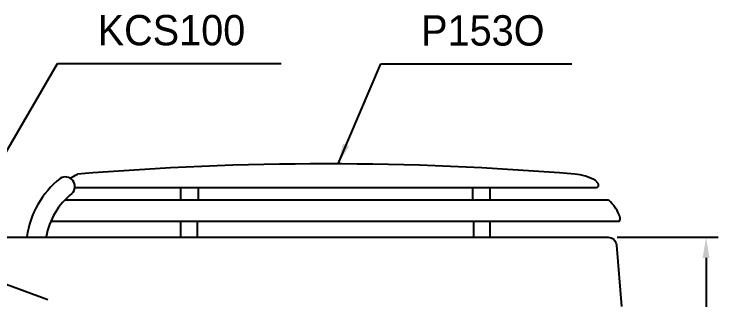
# Model space of a CAD drawing. Header units: millimetres. Extents: x 0 to 3800, y -67 to 2530.
# Drawn here: x 2424 to 3023, y 577 to 811 of the extents above; entities that cross this region are included whole.
import ezdxf

# ---------------------------------------------------------------- set-up
doc = ezdxf.new("R2010")
doc.units = ezdxf.units.MM
for name, color, linetype in [('TEXT', 7, 'Continuous'), ('내부선 및 부속', 4, 'Continuous'), ('외형선', 3, 'Continuous'), ('치수선', 7, 'Continuous')]:
    doc.layers.add(name, color=color, linetype=linetype)
doc.styles.add('____', font='')
doc.styles.add('타이틀', font='H2GTRM.TTF', dxfattribs={"height": 25})
doc.styles.get('____').set_extended_font_data('굴림')
doc.dimstyles.new('MSADIM', dxfattribs={"dimtxt": 33, "dimasz": 17, "dimexe": 10, "dimexo": 7.5, "dimgap": 10, "dimtad": 0, "dimtih": 1, "dimtoh": 1, "dimdec": 0, "dimzin": 1, "dimdsep": 46, "dimtxsty": '____', "dimcen": 11.25, "dimadec": 0, "dimazin": 0, "dimtfac": 1, "dimtdec": 0, "dimtix": 1, "dimtmove": 0, "dimatfit": 3, "dimfxl": 1, "dimtolj": 1, "dimtzin": 1, "dimarcsym": 0})

# ---------------------------------------------------------------- blocks, each defined once
blk = doc.blocks.new('*D39')
at = {"layer": '치수선', "color": 0, "linetype": 'Continuous', "lineweight": -2, "transparency": 16777216}
for p, q in [((2920.98, 627.8), (3004.39, 627.8)), ((2994.39, 610.8), (2994.39, 463.91)), ((2994.39, 274.8), (2994.39, 418.25)), ((2920.98, 257.8), (3004.39, 257.8))]:
    blk.add_line(p, q, dxfattribs=at)
at = {"layer": '치수선', "color": 0, "linetype": 'Continuous', "transparency": 16777216}
for points in [[(2991.55, 610.8), (2997.22, 610.8), (2994.39, 627.8)], [(2991.55, 274.8), (2997.22, 274.8), (2994.39, 257.8)]]:
    blk.add_solid(points, dxfattribs=at)
at = {"layer": '치수선', "color": 0, "linetype": 'Continuous', "transparency": 16777216, "insert": (2994.39, 441.08), "char_height": 25, "attachment_point": 5, "style": '____'}
blk.add_mtext('\\A1;370', dxfattribs=at)

msp = doc.modelspace()

# ---------------------------------------------------------------- linework, layer by layer
at = {"layer": '내부선 및 부속', "linetype": 'Continuous'}
for p, q in [((2905.26, 672.04), (2903.09, 674.7)), ((2473.49, 668.79), (2903.93, 668.79)), ((2560.76, 668.79), (2560.76, 658.6)), ((2575.12, 668.79), (2575.12, 658.6)), ((2801.66, 668.79), (2801.66, 658.6)), ((2816.01, 668.79), (2816.01, 658.6)), ((2903.09, 668.79), (2903.66, 668.78)), ((2465.26, 658.6), (2913.72, 658.6)), ((2453.65, 641.04), (2921.64, 641.04)), ((2560.76, 641.04), (2560.76, 628.15)), ((2574.41, 641.04), (2574.41, 628.15)), ((2802.37, 641.04), (2802.37, 628.15)), ((2816.01, 641.04), (2816.01, 628.15))]:
    msp.add_line(p, q, dxfattribs=at)
for centre, radius, start, end in [((2680.85, -1776.02), 2464.38, 85.22085, 94.77915), ((2465.6, 669.62), 7.94, 313.90533, 122.66171), ((2445.01, 729.78), 58.57, 294.66396, 301.40333), ((2883, 638.63), 41.28, 60.88446, 85.60219), ((2507.03, 618.38), 73.78, 128.28352, 172.38993), ((2903.71, 670.78), 2, 268.79732, 39.23667), ((2507.03, 618.38), 57.99, 128.28352, 170.29946), ((2893.48, 634.6), 31.4, 16.68511, 49.85054), ((2921.64, 643.04), 2, 270, 16.68511)]:
    msp.add_arc(centre, radius, start, end, dxfattribs=at)
at = {"layer": '외형선', "linetype": 'Continuous'}
for p, q in [((2284.52, 627.8), (2913.48, 627.8)), ((2920.46, 621.36), (2924.5, 570.82)), ((2373.76, 604.9), (2451.16, 576.58))]:
    msp.add_line(p, q, dxfattribs=at)
at = {"layer": '외형선', "linetype": 'Continuous', "flags": 128}
msp.add_lwpolyline([(2913.48, 627.8, -0.391036), (2920.46, 621.36)], format="xyb", dxfattribs=at)
at = {"layer": '치수선', "linetype": 'Continuous'}
for p, q in [((2476.09, 771.1), (2643.66, 771.1)), ((2743.06, 770.89), (2883.48, 770.89))]:
    msp.add_line(p, q, dxfattribs=at)

# ---------------------------------------------------------------- texts
at = {"layer": 'TEXT', "char_height": 25, "width": 248.9925, "attachment_point": 1, "line_spacing_factor": 0.963855, "style": '타이틀'}
for s, insert in [('\\A1;KCS100', (2492.28, 811.07)), ('\\A1;P153O', (2759.25, 810.86))]:
    msp.add_mtext(s, dxfattribs=dict(at, insert=insert))

# ---------------------------------------------------------------- dimensions: what is measured, and where the dimension line sits
at = {"layer": '치수선', "linetype": 'Continuous'}
dim = msp.add_linear_dim(base=(2994.39, 257.8), p1=(2913.48, 627.8), p2=(2913.48, 257.8), angle=90, dimstyle='MSADIM', override={"dimtxt": 25}, dxfattribs=at)
dim.commit()
dim.dimension.update_dxf_attribs({"geometry": '*D39', "text_midpoint": (2994.39, 441.08), "dimtype": 160})

# ---------------------------------------------------------------- leaders
at = {"layer": '치수선', "linetype": 'Continuous', "annotation_type": 0, "has_hookline": 1, "hookline_direction": 0}
for points in [[(2375.56, 627.74), (2459.09, 771.1), (2476.09, 771.1)], [(2690.68, 688.34), (2726.06, 770.89), (2743.06, 770.89)]]:
    msp.add_leader(points, dimstyle='MSADIM', override={"dimtxt": 25}, dxfattribs=at)

doc.saveas('drawing.dxf')
